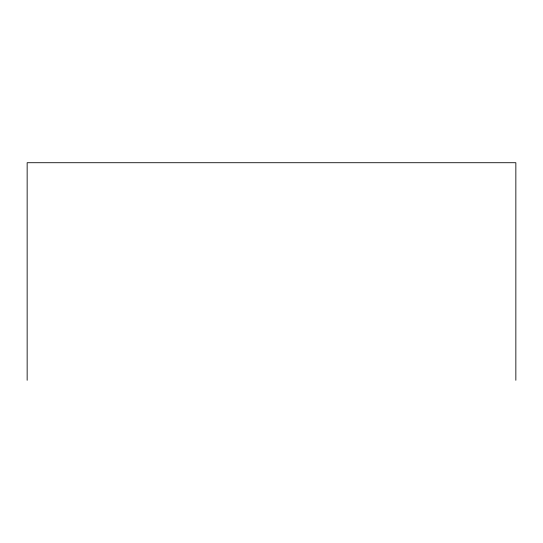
<?xml version="1.0" encoding="UTF-8"?>
<svg xmlns="http://www.w3.org/2000/svg" width="543" height="543" viewBox="0 0 543 543"><rect width="100%" height="100%" fill="white"/><g stroke="black" fill="none" stroke-linecap="round" stroke-linejoin="round"><path stroke-width="0.81" d="M515.85 380.283L515.85 162.717L27.15 162.717L27.15 380.283"/></g></svg>
